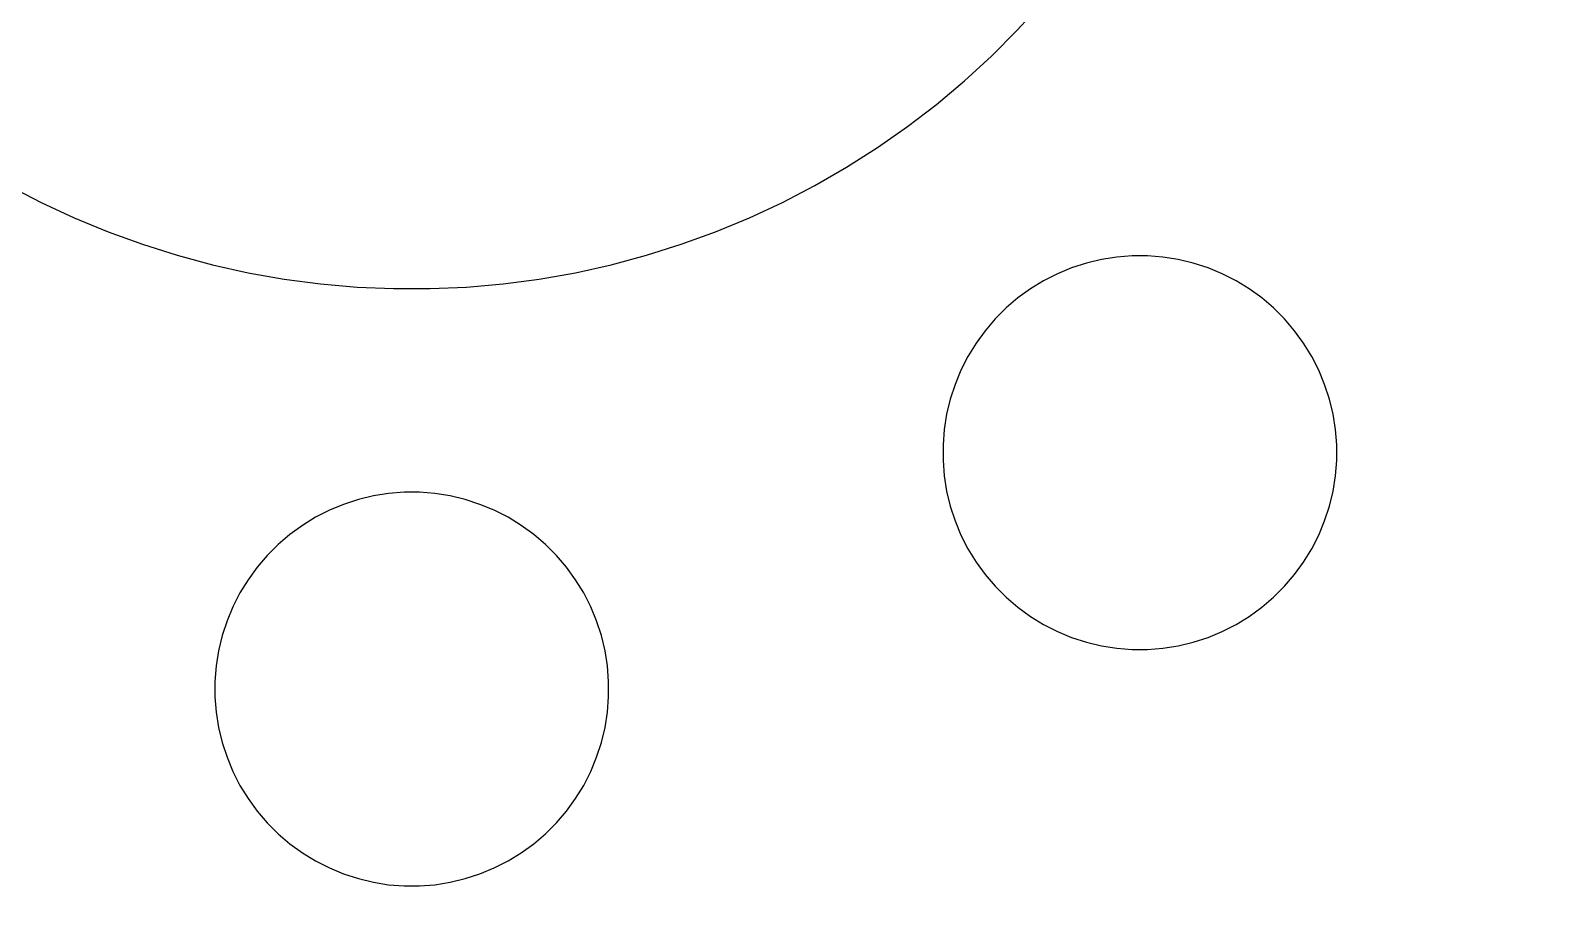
# Model space of a CAD drawing. Header units: millimetres. Extents: x -123 to 123, y -121 to 123.
# Drawn here: x -21.3 to 63.4, y -81.2 to -32.4 of the extents above; entities that cross this region are included whole.
import ezdxf

# ---------------------------------------------------------------- set-up
doc = ezdxf.new("R2010")
doc.units = ezdxf.units.MM
for name, color, linetype in [('BottomLayer', 5, 'Continuous'), ('Mechanical1', 6, 'Continuous'), ('MultiLayer', 9, 'Continuous'), ('TopLayer', 1, 'Continuous')]:
    doc.layers.add(name, color=color, linetype=linetype)

msp = doc.modelspace()

# ---------------------------------------------------------------- linework, layer by layer
at = {"layer": 'BottomLayer'}
for p, q in [((33.865, -32.418), (35.246, -30.91)), ((32.418, -33.865), (33.865, -32.418)), ((30.91, -35.246), (32.418, -33.865)), ((29.343, -36.561), (30.91, -35.246)), ((27.721, -37.806), (29.343, -36.561)), ((26.045, -38.979), (27.721, -37.806)), ((24.32, -40.078), (26.045, -38.979)), ((22.549, -41.101), (24.32, -40.078)), ((-22.549, -41.101), (-20.735, -42.046)), ((20.735, -42.046), (22.549, -41.101)), ((-20.735, -42.046), (-18.881, -42.91)), ((18.881, -42.91), (20.735, -42.046)), ((-18.881, -42.91), (-16.991, -43.693)), ((16.991, -43.693), (18.881, -42.91)), ((-16.991, -43.693), (-15.069, -44.392)), ((15.069, -44.392), (16.991, -43.693)), ((-15.069, -44.392), (-13.118, -45.007)), ((13.118, -45.007), (15.069, -44.392)), ((-13.118, -45.007), (-11.143, -45.537)), ((-11.143, -45.537), (-9.146, -45.979)), ((9.146, -45.979), (11.143, -45.537)), ((11.143, -45.537), (13.118, -45.007)), ((36.906, -45.708), (36.106, -46.039)), ((37.728, -45.441), (36.906, -45.708)), ((38.57, -45.239), (37.728, -45.441)), ((39.424, -45.104), (38.57, -45.239)), ((40.286, -45.036), (39.424, -45.104)), ((41.152, -45.036), (40.286, -45.036)), ((42.014, -45.104), (41.152, -45.036)), ((42.868, -45.239), (42.014, -45.104)), ((43.71, -45.441), (42.868, -45.239)), ((44.532, -45.708), (43.71, -45.441)), ((45.332, -46.039), (44.532, -45.708)), ((-9.146, -45.979), (-7.132, -46.335)), ((-7.132, -46.335), (-5.104, -46.601)), ((5.104, -46.601), (7.132, -46.335)), ((7.132, -46.335), (9.146, -45.979)), ((35.336, -46.432), (34.598, -46.884)), ((36.106, -46.039), (35.336, -46.432)), ((46.102, -46.432), (45.332, -46.039)), ((46.84, -46.884), (46.102, -46.432)), ((-5.104, -46.601), (-3.066, -46.78)), ((-3.066, -46.78), (-1.023, -46.869)), ((-1.023, -46.869), (1.023, -46.869)), ((1.023, -46.869), (3.066, -46.78)), ((3.066, -46.78), (5.104, -46.601)), ((33.898, -47.393), (33.24, -47.954)), ((34.598, -46.884), (33.898, -47.393)), ((47.54, -47.393), (46.84, -46.884)), ((48.198, -47.954), (47.54, -47.393)), ((33.24, -47.954), (32.629, -48.566)), ((48.809, -48.566), (48.198, -47.954)), ((32.629, -48.566), (32.067, -49.224)), ((49.371, -49.224), (48.809, -48.566)), ((31.558, -49.924), (31.106, -50.661)), ((32.067, -49.224), (31.558, -49.924)), ((49.88, -49.924), (49.371, -49.224)), ((50.332, -50.661), (49.88, -49.924)), ((31.106, -50.661), (30.713, -51.432)), ((50.725, -51.432), (50.332, -50.661)), ((30.713, -51.432), (30.382, -52.232)), ((51.056, -52.232), (50.725, -51.432)), ((30.382, -52.232), (30.115, -53.054)), ((51.323, -53.054), (51.056, -52.232)), ((30.115, -53.054), (29.913, -53.895)), ((51.525, -53.895), (51.323, -53.054)), ((29.913, -53.895), (29.778, -54.75)), ((51.66, -54.75), (51.525, -53.895)), ((29.778, -54.75), (29.71, -55.612)), ((51.728, -55.612), (51.66, -54.75)), ((29.71, -55.612), (29.71, -56.045)), ((51.728, -56.045), (51.728, -55.612)), ((29.71, -56.045), (29.71, -56.477)), ((29.71, -56.477), (29.778, -57.34)), ((51.66, -57.34), (51.728, -56.477)), ((51.728, -56.477), (51.728, -56.045)), ((29.778, -57.34), (29.913, -58.194)), ((51.525, -58.194), (51.66, -57.34)), ((-1.295, -58.334), (-2.149, -58.469)), ((-0.433, -58.266), (-1.295, -58.334)), ((0.433, -58.266), (-0.433, -58.266)), ((1.295, -58.334), (0.433, -58.266)), ((2.149, -58.469), (1.295, -58.334)), ((29.913, -58.194), (30.115, -59.035)), ((51.323, -59.035), (51.525, -58.194)), ((-4.613, -59.27), (-5.383, -59.663)), ((-3.813, -58.939), (-4.613, -59.27)), ((-2.991, -58.671), (-3.813, -58.939)), ((-2.149, -58.469), (-2.991, -58.671)), ((2.991, -58.671), (2.149, -58.469)), ((3.813, -58.939), (2.991, -58.671)), ((4.613, -59.27), (3.813, -58.939)), ((5.383, -59.663), (4.613, -59.27)), ((30.115, -59.035), (30.382, -59.858)), ((51.056, -59.858), (51.323, -59.035)), ((-6.121, -60.115), (-6.821, -60.623)), ((-5.383, -59.663), (-6.121, -60.115)), ((6.121, -60.115), (5.383, -59.663)), ((6.821, -60.623), (6.121, -60.115)), ((30.382, -59.858), (30.713, -60.657)), ((50.725, -60.657), (51.056, -59.858)), ((-6.821, -60.623), (-7.479, -61.185)), ((7.479, -61.185), (6.821, -60.623)), ((30.713, -60.657), (31.106, -61.428)), ((50.332, -61.428), (50.725, -60.657)), ((-8.09, -61.797), (-8.652, -62.454)), ((-7.479, -61.185), (-8.09, -61.797)), ((8.09, -61.797), (7.479, -61.185)), ((8.652, -62.454), (8.09, -61.797)), ((31.106, -61.428), (31.558, -62.166)), ((49.88, -62.166), (50.332, -61.428)), ((-8.652, -62.454), (-9.161, -63.154)), ((9.161, -63.154), (8.652, -62.454)), ((31.558, -62.166), (32.067, -62.866)), ((49.371, -62.866), (49.88, -62.166)), ((-9.161, -63.154), (-9.613, -63.892)), ((9.613, -63.892), (9.161, -63.154)), ((32.067, -62.866), (32.629, -63.524)), ((32.629, -63.524), (33.24, -64.135)), ((48.198, -64.135), (48.809, -63.524)), ((48.809, -63.524), (49.371, -62.866)), ((-9.613, -63.892), (-10.006, -64.663)), ((10.006, -64.663), (9.613, -63.892)), ((33.24, -64.135), (33.898, -64.697)), ((47.54, -64.697), (48.198, -64.135)), ((-10.006, -64.663), (-10.337, -65.462)), ((10.337, -65.462), (10.006, -64.663)), ((33.898, -64.697), (34.598, -65.206)), ((34.598, -65.206), (35.336, -65.658)), ((46.102, -65.658), (46.84, -65.206)), ((46.84, -65.206), (47.54, -64.697)), ((-10.337, -65.462), (-10.604, -66.285)), ((10.604, -66.285), (10.337, -65.462)), ((35.336, -65.658), (36.106, -66.05)), ((36.106, -66.05), (36.906, -66.381)), ((44.532, -66.381), (45.332, -66.05)), ((45.332, -66.05), (46.102, -65.658)), ((-10.604, -66.285), (-10.806, -67.126)), ((10.806, -67.126), (10.604, -66.285)), ((36.906, -66.381), (37.728, -66.649)), ((37.728, -66.649), (38.57, -66.851)), ((38.57, -66.851), (39.424, -66.986)), ((42.014, -66.986), (42.868, -66.851)), ((42.868, -66.851), (43.71, -66.649)), ((43.71, -66.649), (44.532, -66.381)), ((-10.806, -67.126), (-10.941, -67.98)), ((10.941, -67.98), (10.806, -67.126)), ((39.424, -66.986), (40.286, -67.054)), ((40.286, -67.054), (41.152, -67.054)), ((41.152, -67.054), (42.014, -66.986)), ((-10.941, -67.98), (-11.009, -68.843)), ((11.009, -68.843), (10.941, -67.98)), ((-11.009, -68.843), (-11.009, -69.275)), ((-11.009, -69.275), (-11.009, -69.708)), ((11.009, -69.275), (11.009, -68.843)), ((11.009, -69.708), (11.009, -69.275)), ((-11.009, -69.708), (-10.941, -70.57)), ((10.941, -70.57), (11.009, -69.708)), ((-10.941, -70.57), (-10.806, -71.425)), ((10.806, -71.425), (10.941, -70.57)), ((-10.806, -71.425), (-10.604, -72.266)), ((10.604, -72.266), (10.806, -71.425)), ((-10.604, -72.266), (-10.337, -73.089)), ((10.337, -73.089), (10.604, -72.266)), ((-10.337, -73.089), (-10.006, -73.888)), ((10.006, -73.888), (10.337, -73.089)), ((-10.006, -73.888), (-9.613, -74.659)), ((9.613, -74.659), (10.006, -73.888)), ((-9.613, -74.659), (-9.161, -75.396)), ((9.161, -75.396), (9.613, -74.659)), ((-9.161, -75.396), (-8.652, -76.096)), ((-8.652, -76.096), (-8.09, -76.754)), ((8.09, -76.754), (8.652, -76.096)), ((8.652, -76.096), (9.161, -75.396)), ((-8.09, -76.754), (-7.479, -77.366)), ((7.479, -77.366), (8.09, -76.754)), ((-7.479, -77.366), (-6.821, -77.928)), ((6.821, -77.928), (7.479, -77.366)), ((-6.821, -77.928), (-6.121, -78.436)), ((-6.121, -78.436), (-5.383, -78.888)), ((5.383, -78.888), (6.121, -78.436)), ((6.121, -78.436), (6.821, -77.928)), ((-5.383, -78.888), (-4.613, -79.281)), ((-4.613, -79.281), (-3.813, -79.612)), ((-3.813, -79.612), (-2.991, -79.879)), ((2.991, -79.879), (3.813, -79.612)), ((3.813, -79.612), (4.613, -79.281)), ((4.613, -79.281), (5.383, -78.888)), ((-2.991, -79.879), (-2.149, -80.081)), ((-2.149, -80.081), (-1.295, -80.216)), ((-1.295, -80.216), (-0.433, -80.284)), ((-0.433, -80.284), (0.433, -80.284)), ((0.433, -80.284), (1.295, -80.216)), ((1.295, -80.216), (2.149, -80.081)), ((2.149, -80.081), (2.991, -79.879))]:
    msp.add_line(p, q, dxfattribs=at)
at = {"layer": 'Mechanical1', "const_width": 0.254}
msp.add_lwpolyline([(-21.173, -120.797, -11.497626), (21.173, -120.797)], format="xyb", dxfattribs=at)
at = {"layer": 'MultiLayer'}
for p, q in [((33.865, -32.418), (35.246, -30.91)), ((32.418, -33.865), (33.865, -32.418)), ((30.91, -35.246), (32.418, -33.865)), ((29.343, -36.561), (30.91, -35.246)), ((27.721, -37.806), (29.343, -36.561)), ((26.045, -38.979), (27.721, -37.806)), ((24.32, -40.078), (26.045, -38.979)), ((22.549, -41.101), (24.32, -40.078)), ((-22.549, -41.101), (-20.735, -42.046)), ((20.735, -42.046), (22.549, -41.101)), ((-20.735, -42.046), (-18.881, -42.91)), ((18.881, -42.91), (20.735, -42.046)), ((-18.881, -42.91), (-16.991, -43.693)), ((16.991, -43.693), (18.881, -42.91)), ((-16.991, -43.693), (-15.069, -44.392)), ((15.069, -44.392), (16.991, -43.693)), ((-15.069, -44.392), (-13.118, -45.007)), ((13.118, -45.007), (15.069, -44.392)), ((-13.118, -45.007), (-11.143, -45.537)), ((-11.143, -45.537), (-9.146, -45.979)), ((9.146, -45.979), (11.143, -45.537)), ((11.143, -45.537), (13.118, -45.007)), ((36.906, -45.708), (36.106, -46.039)), ((37.728, -45.441), (36.906, -45.708)), ((38.57, -45.239), (37.728, -45.441)), ((39.424, -45.104), (38.57, -45.239)), ((40.286, -45.036), (39.424, -45.104)), ((40.719, -45.036), (40.286, -45.036)), ((41.152, -45.036), (40.719, -45.036)), ((42.014, -45.104), (41.152, -45.036)), ((42.868, -45.239), (42.014, -45.104)), ((43.71, -45.441), (42.868, -45.239)), ((44.532, -45.708), (43.71, -45.441)), ((45.332, -46.039), (44.532, -45.708)), ((-9.146, -45.979), (-7.132, -46.335)), ((-7.132, -46.335), (-5.104, -46.601)), ((5.104, -46.601), (7.132, -46.335)), ((7.132, -46.335), (9.146, -45.979)), ((35.336, -46.432), (34.598, -46.884)), ((36.106, -46.039), (35.336, -46.432)), ((46.102, -46.432), (45.332, -46.039)), ((46.84, -46.884), (46.102, -46.432)), ((-5.104, -46.601), (-3.066, -46.78)), ((-3.066, -46.78), (-1.023, -46.869)), ((-1.023, -46.869), (0, -46.869)), ((0, -46.869), (1.023, -46.869)), ((1.023, -46.869), (3.066, -46.78)), ((3.066, -46.78), (5.104, -46.601)), ((33.898, -47.393), (33.24, -47.954)), ((34.598, -46.884), (33.898, -47.393)), ((47.54, -47.393), (46.84, -46.884)), ((48.198, -47.954), (47.54, -47.393)), ((33.24, -47.954), (32.629, -48.566)), ((48.809, -48.566), (48.198, -47.954)), ((32.629, -48.566), (32.067, -49.224)), ((49.371, -49.224), (48.809, -48.566)), ((31.558, -49.924), (31.106, -50.661)), ((32.067, -49.224), (31.558, -49.924)), ((49.88, -49.924), (49.371, -49.224)), ((50.332, -50.661), (49.88, -49.924)), ((31.106, -50.661), (30.713, -51.432)), ((50.725, -51.432), (50.332, -50.661)), ((30.713, -51.432), (30.382, -52.232)), ((51.056, -52.232), (50.725, -51.432)), ((30.382, -52.232), (30.115, -53.054)), ((51.323, -53.054), (51.056, -52.232)), ((30.115, -53.054), (29.913, -53.895)), ((51.525, -53.895), (51.323, -53.054)), ((29.913, -53.895), (29.778, -54.75)), ((51.66, -54.75), (51.525, -53.895)), ((29.778, -54.75), (29.71, -55.612)), ((51.728, -55.612), (51.66, -54.75)), ((29.71, -55.612), (29.71, -56.045)), ((51.728, -56.045), (51.728, -55.612)), ((29.71, -56.045), (29.71, -56.045)), ((29.71, -56.045), (29.71, -56.477)), ((29.71, -56.477), (29.778, -57.34)), ((51.66, -57.34), (51.728, -56.477)), ((51.728, -56.477), (51.728, -56.045)), ((29.778, -57.34), (29.913, -58.194)), ((51.525, -58.194), (51.66, -57.34)), ((-1.295, -58.334), (-2.149, -58.469)), ((-0.433, -58.266), (-1.295, -58.334)), ((0, -58.266), (-0.433, -58.266)), ((0.433, -58.266), (0, -58.266)), ((1.295, -58.334), (0.433, -58.266)), ((2.149, -58.469), (1.295, -58.334)), ((29.913, -58.194), (30.115, -59.035)), ((51.323, -59.035), (51.525, -58.194)), ((-4.613, -59.27), (-5.383, -59.663)), ((-3.813, -58.939), (-4.613, -59.27)), ((-2.991, -58.671), (-3.813, -58.939)), ((-2.149, -58.469), (-2.991, -58.671)), ((2.991, -58.671), (2.149, -58.469)), ((3.813, -58.939), (2.991, -58.671)), ((4.613, -59.27), (3.813, -58.939)), ((5.383, -59.663), (4.613, -59.27)), ((30.115, -59.035), (30.382, -59.858)), ((51.056, -59.858), (51.323, -59.035)), ((-6.121, -60.115), (-6.821, -60.623)), ((-5.383, -59.663), (-6.121, -60.115)), ((6.121, -60.115), (5.383, -59.663)), ((6.821, -60.623), (6.121, -60.115)), ((30.382, -59.858), (30.713, -60.657)), ((50.725, -60.657), (51.056, -59.858)), ((-6.821, -60.623), (-7.479, -61.185)), ((7.479, -61.185), (6.821, -60.623)), ((30.713, -60.657), (31.106, -61.428)), ((50.332, -61.428), (50.725, -60.657)), ((-8.09, -61.797), (-8.652, -62.454)), ((-7.479, -61.185), (-8.09, -61.797)), ((8.09, -61.797), (7.479, -61.185)), ((8.652, -62.454), (8.09, -61.797)), ((31.106, -61.428), (31.558, -62.166)), ((49.88, -62.166), (50.332, -61.428)), ((-8.652, -62.454), (-9.161, -63.154)), ((9.161, -63.154), (8.652, -62.454)), ((31.558, -62.166), (32.067, -62.866)), ((49.371, -62.866), (49.88, -62.166)), ((-9.161, -63.154), (-9.613, -63.892)), ((9.613, -63.892), (9.161, -63.154)), ((32.067, -62.866), (32.629, -63.524)), ((32.629, -63.524), (33.24, -64.135)), ((48.198, -64.135), (48.809, -63.524)), ((48.809, -63.524), (49.371, -62.866)), ((-9.613, -63.892), (-10.006, -64.663)), ((10.006, -64.663), (9.613, -63.892)), ((33.24, -64.135), (33.898, -64.697)), ((47.54, -64.697), (48.198, -64.135)), ((-10.006, -64.663), (-10.337, -65.462)), ((10.337, -65.462), (10.006, -64.663)), ((33.898, -64.697), (34.598, -65.206)), ((34.598, -65.206), (35.336, -65.658)), ((46.102, -65.658), (46.84, -65.206)), ((46.84, -65.206), (47.54, -64.697)), ((-10.337, -65.462), (-10.604, -66.285)), ((10.604, -66.285), (10.337, -65.462)), ((35.336, -65.658), (36.106, -66.05)), ((36.106, -66.05), (36.906, -66.381)), ((44.532, -66.381), (45.332, -66.05)), ((45.332, -66.05), (46.102, -65.658)), ((-10.604, -66.285), (-10.806, -67.126)), ((10.806, -67.126), (10.604, -66.285)), ((36.906, -66.381), (37.728, -66.649)), ((37.728, -66.649), (38.57, -66.851)), ((38.57, -66.851), (39.424, -66.986)), ((42.014, -66.986), (42.868, -66.851)), ((42.868, -66.851), (43.71, -66.649)), ((43.71, -66.649), (44.532, -66.381)), ((-10.806, -67.126), (-10.941, -67.98)), ((10.941, -67.98), (10.806, -67.126)), ((39.424, -66.986), (40.286, -67.054)), ((40.286, -67.054), (40.719, -67.054)), ((40.719, -67.054), (41.152, -67.054)), ((41.152, -67.054), (42.014, -66.986)), ((-10.941, -67.98), (-11.009, -68.843)), ((11.009, -68.843), (10.941, -67.98)), ((-11.009, -68.843), (-11.009, -69.275)), ((-11.009, -69.275), (-11.009, -69.275)), ((-11.009, -69.275), (-11.009, -69.708)), ((11.009, -69.275), (11.009, -68.843)), ((11.009, -69.708), (11.009, -69.275)), ((-11.009, -69.708), (-10.941, -70.57)), ((10.941, -70.57), (11.009, -69.708)), ((-10.941, -70.57), (-10.806, -71.425)), ((10.806, -71.425), (10.941, -70.57)), ((-10.806, -71.425), (-10.604, -72.266)), ((10.604, -72.266), (10.806, -71.425)), ((-10.604, -72.266), (-10.337, -73.089)), ((10.337, -73.089), (10.604, -72.266)), ((-10.337, -73.089), (-10.006, -73.888)), ((10.006, -73.888), (10.337, -73.089)), ((-10.006, -73.888), (-9.613, -74.659)), ((9.613, -74.659), (10.006, -73.888)), ((-9.613, -74.659), (-9.161, -75.396)), ((9.161, -75.396), (9.613, -74.659)), ((-9.161, -75.396), (-8.652, -76.096)), ((-8.652, -76.096), (-8.09, -76.754)), ((8.09, -76.754), (8.652, -76.096)), ((8.652, -76.096), (9.161, -75.396)), ((-8.09, -76.754), (-7.479, -77.366)), ((7.479, -77.366), (8.09, -76.754)), ((-7.479, -77.366), (-6.821, -77.928)), ((6.821, -77.928), (7.479, -77.366)), ((-6.821, -77.928), (-6.121, -78.436)), ((-6.121, -78.436), (-5.383, -78.888)), ((5.383, -78.888), (6.121, -78.436)), ((6.121, -78.436), (6.821, -77.928)), ((-5.383, -78.888), (-4.613, -79.281)), ((-4.613, -79.281), (-3.813, -79.612)), ((-3.813, -79.612), (-2.991, -79.879)), ((2.991, -79.879), (3.813, -79.612)), ((3.813, -79.612), (4.613, -79.281)), ((4.613, -79.281), (5.383, -78.888)), ((-2.991, -79.879), (-2.149, -80.081)), ((-2.149, -80.081), (-1.295, -80.216)), ((-1.295, -80.216), (-0.433, -80.284)), ((-0.433, -80.284), (0, -80.284)), ((0, -80.284), (0.433, -80.284)), ((0.433, -80.284), (1.295, -80.216)), ((1.295, -80.216), (2.149, -80.081)), ((2.149, -80.081), (2.991, -79.879))]:
    msp.add_line(p, q, dxfattribs=at)
at = {"layer": 'TopLayer'}
for p, q in [((33.865, -32.418), (35.246, -30.91)), ((32.418, -33.865), (33.865, -32.418)), ((30.91, -35.246), (32.418, -33.865)), ((29.343, -36.561), (30.91, -35.246)), ((27.721, -37.806), (29.343, -36.561)), ((26.045, -38.979), (27.721, -37.806)), ((24.32, -40.078), (26.045, -38.979)), ((22.549, -41.101), (24.32, -40.078)), ((-22.549, -41.101), (-20.735, -42.046)), ((20.735, -42.046), (22.549, -41.101)), ((-20.735, -42.046), (-18.881, -42.91)), ((18.881, -42.91), (20.735, -42.046)), ((-18.881, -42.91), (-16.991, -43.693)), ((16.991, -43.693), (18.881, -42.91)), ((-16.991, -43.693), (-15.069, -44.392)), ((15.069, -44.392), (16.991, -43.693)), ((-15.069, -44.392), (-13.118, -45.007)), ((13.118, -45.007), (15.069, -44.392)), ((-13.118, -45.007), (-11.143, -45.537)), ((-11.143, -45.537), (-9.146, -45.979)), ((9.146, -45.979), (11.143, -45.537)), ((11.143, -45.537), (13.118, -45.007)), ((36.906, -45.708), (36.106, -46.039)), ((37.728, -45.441), (36.906, -45.708)), ((38.57, -45.239), (37.728, -45.441)), ((39.424, -45.104), (38.57, -45.239)), ((40.286, -45.036), (39.424, -45.104)), ((41.152, -45.036), (40.286, -45.036)), ((42.014, -45.104), (41.152, -45.036)), ((42.868, -45.239), (42.014, -45.104)), ((43.71, -45.441), (42.868, -45.239)), ((44.532, -45.708), (43.71, -45.441)), ((45.332, -46.039), (44.532, -45.708)), ((-9.146, -45.979), (-7.132, -46.335)), ((-7.132, -46.335), (-5.104, -46.601)), ((5.104, -46.601), (7.132, -46.335)), ((7.132, -46.335), (9.146, -45.979)), ((35.336, -46.432), (34.598, -46.884)), ((36.106, -46.039), (35.336, -46.432)), ((46.102, -46.432), (45.332, -46.039)), ((46.84, -46.884), (46.102, -46.432)), ((-5.104, -46.601), (-3.066, -46.78)), ((-3.066, -46.78), (-1.023, -46.869)), ((-1.023, -46.869), (1.023, -46.869)), ((1.023, -46.869), (3.066, -46.78)), ((3.066, -46.78), (5.104, -46.601)), ((33.898, -47.393), (33.24, -47.954)), ((34.598, -46.884), (33.898, -47.393)), ((47.54, -47.393), (46.84, -46.884)), ((48.198, -47.954), (47.54, -47.393)), ((33.24, -47.954), (32.629, -48.566)), ((48.809, -48.566), (48.198, -47.954)), ((32.629, -48.566), (32.067, -49.224)), ((49.371, -49.224), (48.809, -48.566)), ((31.558, -49.924), (31.106, -50.661)), ((32.067, -49.224), (31.558, -49.924)), ((49.88, -49.924), (49.371, -49.224)), ((50.332, -50.661), (49.88, -49.924)), ((31.106, -50.661), (30.713, -51.432)), ((50.725, -51.432), (50.332, -50.661)), ((30.713, -51.432), (30.382, -52.232)), ((51.056, -52.232), (50.725, -51.432)), ((30.382, -52.232), (30.115, -53.054)), ((51.323, -53.054), (51.056, -52.232)), ((30.115, -53.054), (29.913, -53.895)), ((51.525, -53.895), (51.323, -53.054)), ((29.913, -53.895), (29.778, -54.75)), ((51.66, -54.75), (51.525, -53.895)), ((29.778, -54.75), (29.71, -55.612)), ((51.728, -55.612), (51.66, -54.75)), ((29.71, -55.612), (29.71, -56.045)), ((51.728, -56.045), (51.728, -55.612)), ((29.71, -56.045), (29.71, -56.477)), ((29.71, -56.477), (29.778, -57.34)), ((51.66, -57.34), (51.728, -56.477)), ((51.728, -56.477), (51.728, -56.045)), ((29.778, -57.34), (29.913, -58.194)), ((51.525, -58.194), (51.66, -57.34)), ((-1.295, -58.334), (-2.149, -58.469)), ((-0.433, -58.266), (-1.295, -58.334)), ((0.433, -58.266), (-0.433, -58.266)), ((1.295, -58.334), (0.433, -58.266)), ((2.149, -58.469), (1.295, -58.334)), ((29.913, -58.194), (30.115, -59.035)), ((51.323, -59.035), (51.525, -58.194)), ((-4.613, -59.27), (-5.383, -59.663)), ((-3.813, -58.939), (-4.613, -59.27)), ((-2.991, -58.671), (-3.813, -58.939)), ((-2.149, -58.469), (-2.991, -58.671)), ((2.991, -58.671), (2.149, -58.469)), ((3.813, -58.939), (2.991, -58.671)), ((4.613, -59.27), (3.813, -58.939)), ((5.383, -59.663), (4.613, -59.27)), ((30.115, -59.035), (30.382, -59.858)), ((51.056, -59.858), (51.323, -59.035)), ((-6.121, -60.115), (-6.821, -60.623)), ((-5.383, -59.663), (-6.121, -60.115)), ((6.121, -60.115), (5.383, -59.663)), ((6.821, -60.623), (6.121, -60.115)), ((30.382, -59.858), (30.713, -60.657)), ((50.725, -60.657), (51.056, -59.858)), ((-6.821, -60.623), (-7.479, -61.185)), ((7.479, -61.185), (6.821, -60.623)), ((30.713, -60.657), (31.106, -61.428)), ((50.332, -61.428), (50.725, -60.657)), ((-8.09, -61.797), (-8.652, -62.454)), ((-7.479, -61.185), (-8.09, -61.797)), ((8.09, -61.797), (7.479, -61.185)), ((8.652, -62.454), (8.09, -61.797)), ((31.106, -61.428), (31.558, -62.166)), ((49.88, -62.166), (50.332, -61.428)), ((-8.652, -62.454), (-9.161, -63.154)), ((9.161, -63.154), (8.652, -62.454)), ((31.558, -62.166), (32.067, -62.866)), ((49.371, -62.866), (49.88, -62.166)), ((-9.161, -63.154), (-9.613, -63.892)), ((9.613, -63.892), (9.161, -63.154)), ((32.067, -62.866), (32.629, -63.524)), ((32.629, -63.524), (33.24, -64.135)), ((48.198, -64.135), (48.809, -63.524)), ((48.809, -63.524), (49.371, -62.866)), ((-9.613, -63.892), (-10.006, -64.663)), ((10.006, -64.663), (9.613, -63.892)), ((33.24, -64.135), (33.898, -64.697)), ((47.54, -64.697), (48.198, -64.135)), ((-10.006, -64.663), (-10.337, -65.462)), ((10.337, -65.462), (10.006, -64.663)), ((33.898, -64.697), (34.598, -65.206)), ((34.598, -65.206), (35.336, -65.658)), ((46.102, -65.658), (46.84, -65.206)), ((46.84, -65.206), (47.54, -64.697)), ((-10.337, -65.462), (-10.604, -66.285)), ((10.604, -66.285), (10.337, -65.462)), ((35.336, -65.658), (36.106, -66.05)), ((36.106, -66.05), (36.906, -66.381)), ((44.532, -66.381), (45.332, -66.05)), ((45.332, -66.05), (46.102, -65.658)), ((-10.604, -66.285), (-10.806, -67.126)), ((10.806, -67.126), (10.604, -66.285)), ((36.906, -66.381), (37.728, -66.649)), ((37.728, -66.649), (38.57, -66.851)), ((38.57, -66.851), (39.424, -66.986)), ((42.014, -66.986), (42.868, -66.851)), ((42.868, -66.851), (43.71, -66.649)), ((43.71, -66.649), (44.532, -66.381)), ((-10.806, -67.126), (-10.941, -67.98)), ((10.941, -67.98), (10.806, -67.126)), ((39.424, -66.986), (40.286, -67.054)), ((40.286, -67.054), (41.152, -67.054)), ((41.152, -67.054), (42.014, -66.986)), ((-10.941, -67.98), (-11.009, -68.843)), ((11.009, -68.843), (10.941, -67.98)), ((-11.009, -68.843), (-11.009, -69.275)), ((-11.009, -69.275), (-11.009, -69.708)), ((11.009, -69.275), (11.009, -68.843)), ((11.009, -69.708), (11.009, -69.275)), ((-11.009, -69.708), (-10.941, -70.57)), ((10.941, -70.57), (11.009, -69.708)), ((-10.941, -70.57), (-10.806, -71.425)), ((10.806, -71.425), (10.941, -70.57)), ((-10.806, -71.425), (-10.604, -72.266)), ((10.604, -72.266), (10.806, -71.425)), ((-10.604, -72.266), (-10.337, -73.089)), ((10.337, -73.089), (10.604, -72.266)), ((-10.337, -73.089), (-10.006, -73.888)), ((10.006, -73.888), (10.337, -73.089)), ((-10.006, -73.888), (-9.613, -74.659)), ((9.613, -74.659), (10.006, -73.888)), ((-9.613, -74.659), (-9.161, -75.396)), ((9.161, -75.396), (9.613, -74.659)), ((-9.161, -75.396), (-8.652, -76.096)), ((-8.652, -76.096), (-8.09, -76.754)), ((8.09, -76.754), (8.652, -76.096)), ((8.652, -76.096), (9.161, -75.396)), ((-8.09, -76.754), (-7.479, -77.366)), ((7.479, -77.366), (8.09, -76.754)), ((-7.479, -77.366), (-6.821, -77.928)), ((6.821, -77.928), (7.479, -77.366)), ((-6.821, -77.928), (-6.121, -78.436)), ((-6.121, -78.436), (-5.383, -78.888)), ((5.383, -78.888), (6.121, -78.436)), ((6.121, -78.436), (6.821, -77.928)), ((-5.383, -78.888), (-4.613, -79.281)), ((-4.613, -79.281), (-3.813, -79.612)), ((-3.813, -79.612), (-2.991, -79.879)), ((2.991, -79.879), (3.813, -79.612)), ((3.813, -79.612), (4.613, -79.281)), ((4.613, -79.281), (5.383, -78.888)), ((-2.991, -79.879), (-2.149, -80.081)), ((-2.149, -80.081), (-1.295, -80.216)), ((-1.295, -80.216), (-0.433, -80.284)), ((-0.433, -80.284), (0.433, -80.284)), ((0.433, -80.284), (1.295, -80.216)), ((1.295, -80.216), (2.149, -80.081)), ((2.149, -80.081), (2.991, -79.879))]:
    msp.add_line(p, q, dxfattribs=at)

doc.saveas('drawing.dxf')
